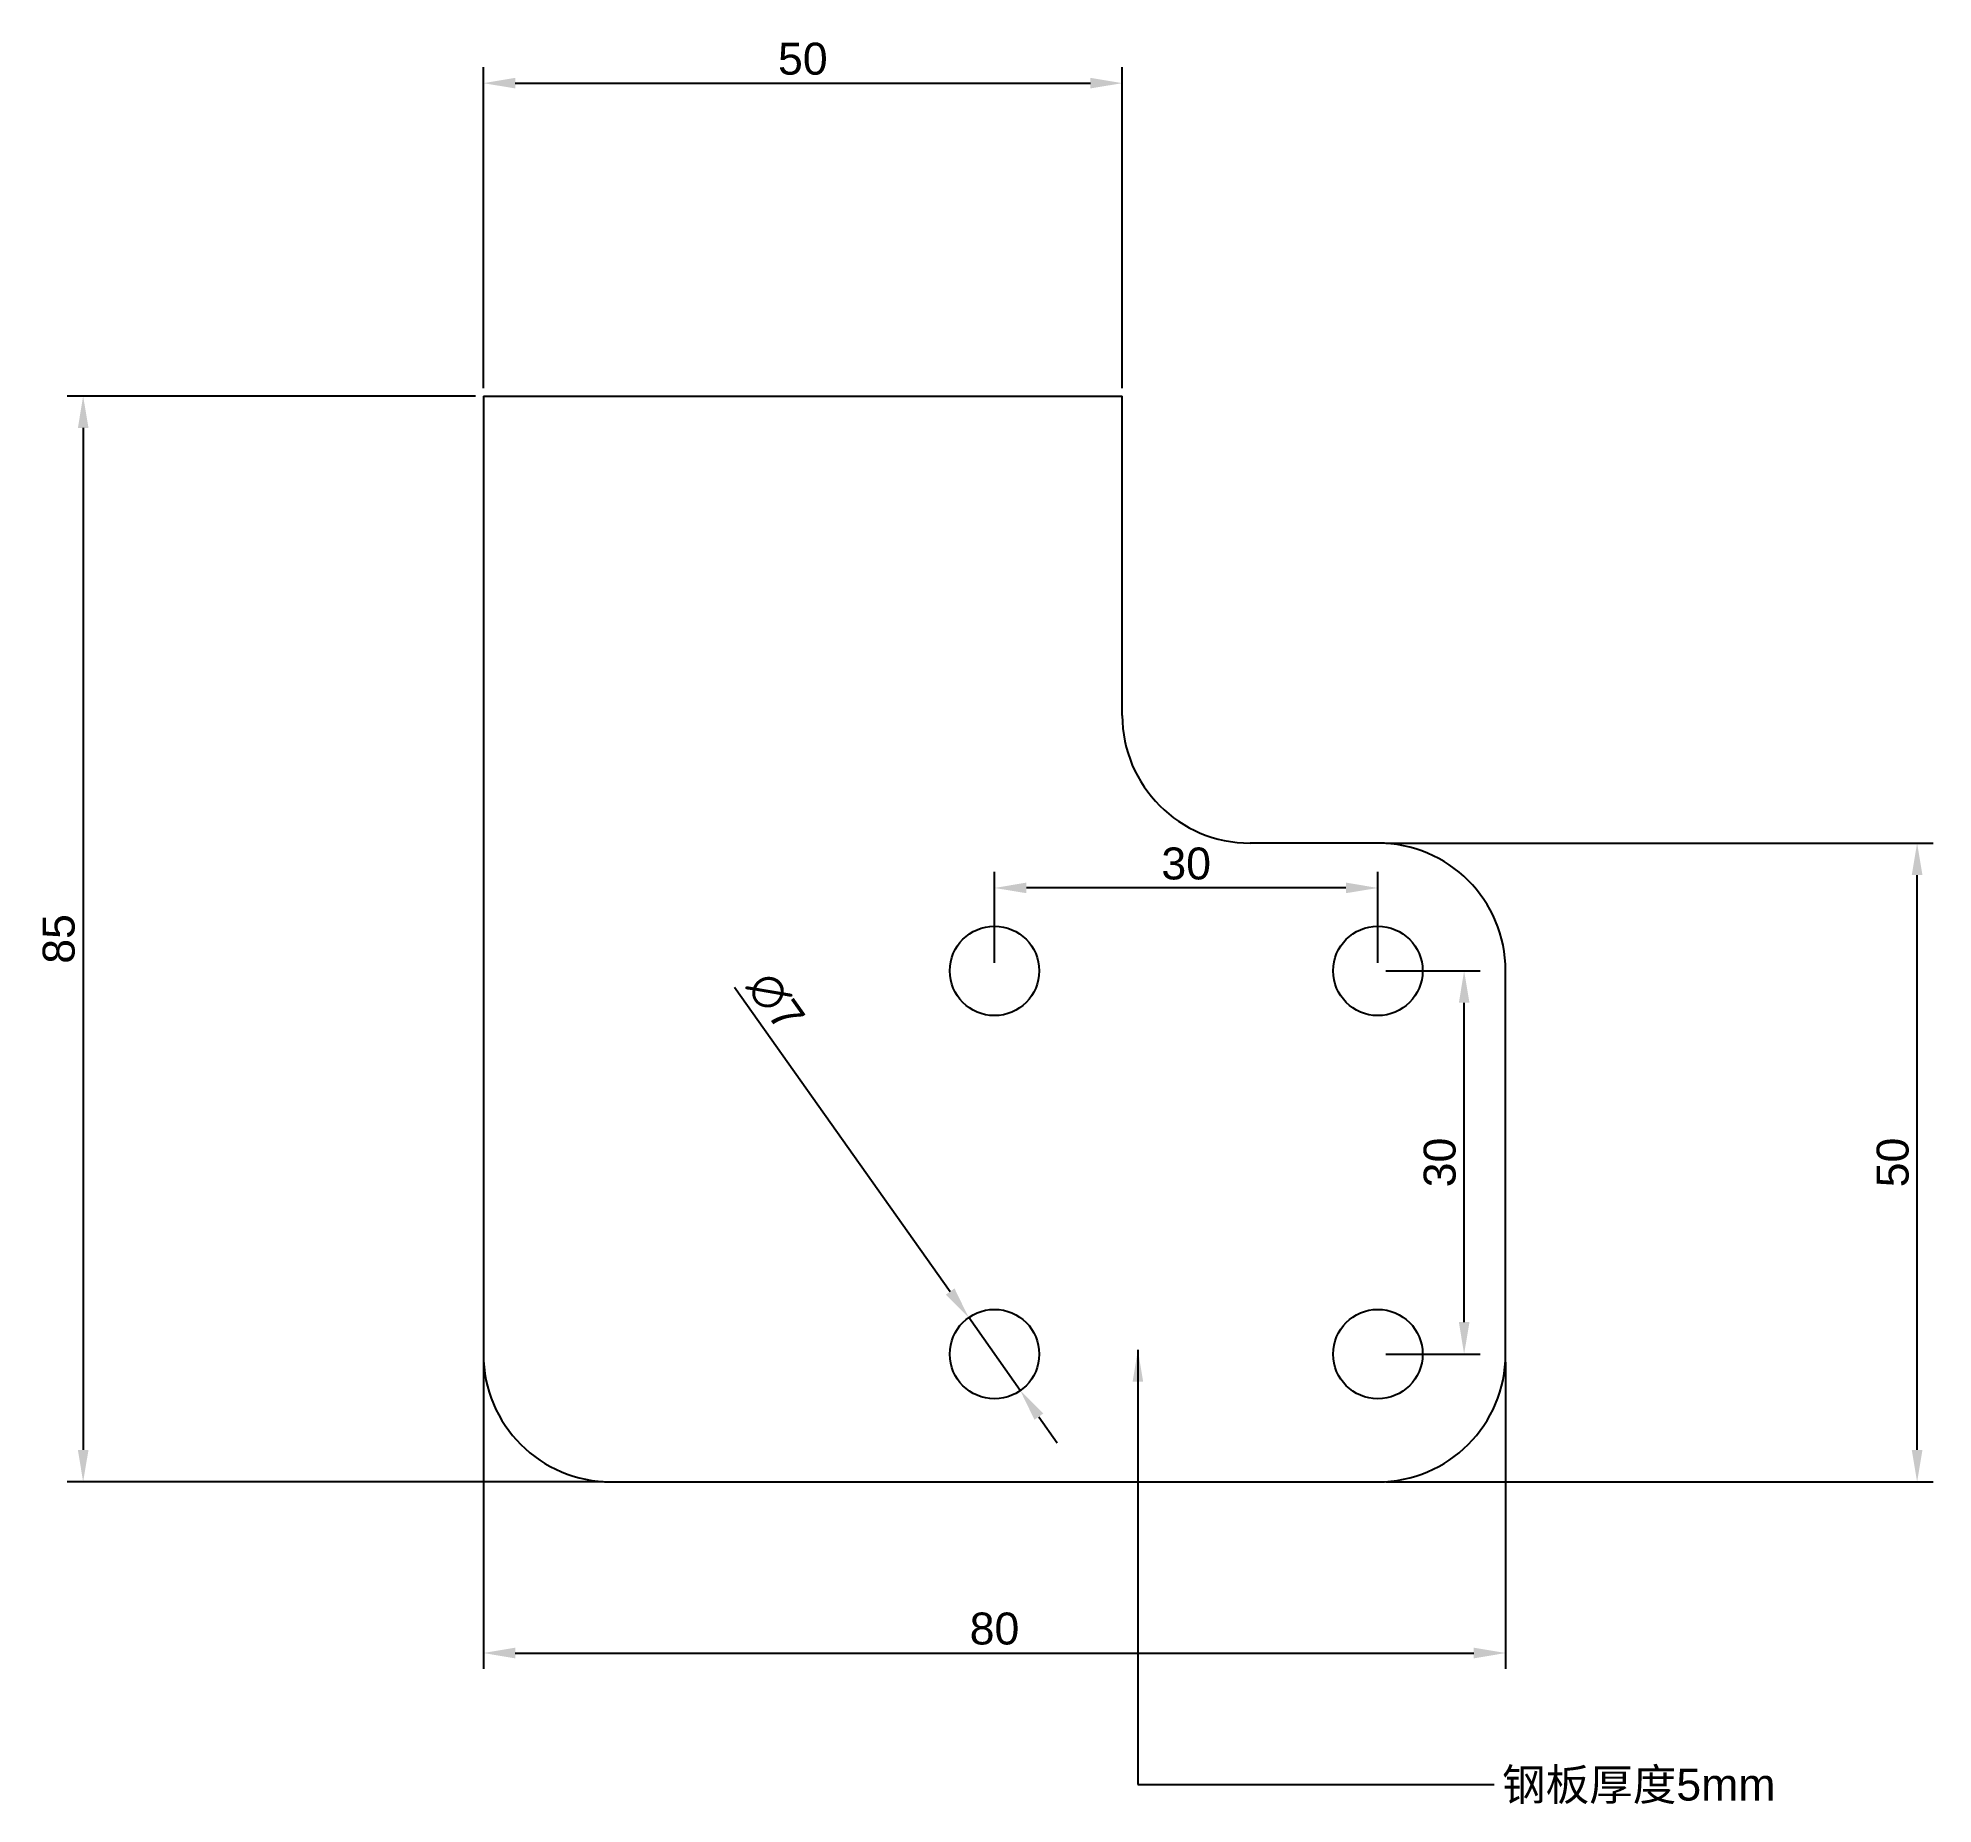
# Model space of a CAD drawing. Header units: millimetres. Extents: x -35 to 113, y -25 to 113.
import ezdxf

# ---------------------------------------------------------------- set-up
doc = ezdxf.new("R2010")
doc.units = ezdxf.units.MM
doc.styles.get("Standard").update_dxf_attribs({"font": 'arial.ttf'})
doc.dimstyles.new('ISO-25', dxfattribs={"dimtxt": 2.5, "dimasz": 2.5, "dimexe": 1.25, "dimexo": 0.625, "dimtad": 1, "dimtxsty": 'Standard', "dimcen": 2.5, "dimadec": 0, "dimazin": 0, "dimtfac": 1, "dimtmove": 0, "dimatfit": 3, "dimfxl": 1, "dimarcsym": 0})

# ---------------------------------------------------------------- blocks, each defined once
blk = doc.blocks.new('*D1')
at = {"color": 0, "lineweight": -2, "transparency": 16777216}
for p, q in [((40, 40.62), (40, 47.74)), ((70, 40.62), (70, 47.74)), ((67.5, 46.49), (42.5, 46.49))]:
    blk.add_line(p, q, dxfattribs=at)
at = {"color": 0, "transparency": 16777216}
for points in [[(42.5, 46.91), (42.5, 46.08), (40, 46.49)], [(67.5, 46.91), (67.5, 46.08), (70, 46.49)]]:
    blk.add_solid(points, dxfattribs=at)
at = {"layer": 'Defpoints', "color": 0, "transparency": 16777216}
for p in [(40, 46.49), (40, 40), (70, 40)]:
    blk.add_point(p, dxfattribs=at)
at = {"color": 0, "transparency": 16777216, "insert": (55, 48.39), "char_height": 2.5, "attachment_point": 5}
blk.add_mtext('30', dxfattribs=at)
blk = doc.blocks.new('*D2')
at = {"color": 0, "lineweight": -2, "transparency": 16777216}
for p, q in [((70.62, 40), (78, 40)), ((76.75, 12.5), (76.75, 37.5)), ((70.62, 10), (78, 10))]:
    blk.add_line(p, q, dxfattribs=at)
at = {"color": 0, "transparency": 16777216}
for points in [[(76.34, 37.5), (77.17, 37.5), (76.75, 40)], [(76.34, 12.5), (77.17, 12.5), (76.75, 10)]]:
    blk.add_solid(points, dxfattribs=at)
at = {"layer": 'Defpoints', "color": 0, "transparency": 16777216}
for p in [(70, 40), (76.75, 40), (70, 10)]:
    blk.add_point(p, dxfattribs=at)
at = {"color": 0, "transparency": 16777216, "insert": (74.85, 25), "char_height": 2.5, "attachment_point": 5, "rotation": 90}
blk.add_mtext('30', dxfattribs=at)
blk = doc.blocks.new('*D3')
at = {"color": 0, "lineweight": -2, "transparency": 16777216}
for p, q in [((19.65, 38.72), (36.53, 14.9)), ((42.02, 7.14), (37.98, 12.86)), ((43.47, 5.1), (44.91, 3.06))]:
    blk.add_line(p, q, dxfattribs=at)
at = {"color": 0, "transparency": 16777216}
for points in [[(36.87, 15.14), (36.19, 14.65), (37.98, 12.86)], [(43.81, 5.35), (43.13, 4.86), (42.02, 7.14)]]:
    blk.add_solid(points, dxfattribs=at)
at = {"layer": 'Defpoints', "color": 0, "transparency": 16777216}
for p in [(37.98, 12.86), (42.02, 7.14)]:
    blk.add_point(p, dxfattribs=at)
at = {"color": 0, "transparency": 16777216, "insert": (22.88, 37.57), "char_height": 2.5, "attachment_point": 5, "rotation": 305.3223}
blk.add_mtext('∅7', dxfattribs=at)
blk = doc.blocks.new('*D9')
at = {"color": 0, "lineweight": -2, "transparency": 16777216}
for p, q in [((0, 9.38), (0, -14.65)), ((80, 9.38), (80, -14.65)), ((2.5, -13.4), (77.5, -13.4))]:
    blk.add_line(p, q, dxfattribs=at)
at = {"color": 0, "transparency": 16777216}
for points in [[(2.5, -12.98), (2.5, -13.82), (0, -13.4)], [(77.5, -12.98), (77.5, -13.82), (80, -13.4)]]:
    blk.add_solid(points, dxfattribs=at)
at = {"layer": 'Defpoints', "color": 0, "transparency": 16777216}
for p in [(0, 10), (80, 10), (80, -13.4)]:
    blk.add_point(p, dxfattribs=at)
at = {"color": 0, "transparency": 16777216, "insert": (40, -11.5), "char_height": 2.5, "attachment_point": 5}
blk.add_mtext('80', dxfattribs=at)
blk = doc.blocks.new('*D10')
at = {"color": 0, "lineweight": -2, "transparency": 16777216}
for p, q in [((70.62, 50), (113.45, 50)), ((112.2, 2.5), (112.2, 47.5)), ((70.62, 0), (113.45, 0))]:
    blk.add_line(p, q, dxfattribs=at)
at = {"color": 0, "transparency": 16777216}
for points in [[(111.78, 47.5), (112.62, 47.5), (112.2, 50)], [(111.78, 2.5), (112.62, 2.5), (112.2, 0)]]:
    blk.add_solid(points, dxfattribs=at)
at = {"layer": 'Defpoints', "color": 0, "transparency": 16777216}
for p in [(70, 50), (112.2, 50), (70, 0)]:
    blk.add_point(p, dxfattribs=at)
at = {"color": 0, "transparency": 16777216, "insert": (110.3, 25), "char_height": 2.5, "attachment_point": 5, "rotation": 90}
blk.add_mtext('50', dxfattribs=at)
blk = doc.blocks.new('*D13')
at = {"color": 0, "lineweight": -2, "transparency": 16777216}
for p, q in [((-0.62, 85), (-32.57, 85)), ((-31.32, 82.5), (-31.32, 2.5)), ((9.37, 0), (-32.57, 0))]:
    blk.add_line(p, q, dxfattribs=at)
at = {"color": 0, "transparency": 16777216}
for points in [[(-31.73, 82.5), (-30.9, 82.5), (-31.32, 85)], [(-31.73, 2.5), (-30.9, 2.5), (-31.32, 0)]]:
    blk.add_solid(points, dxfattribs=at)
at = {"layer": 'Defpoints', "color": 0, "transparency": 16777216}
for p in [(0, 85), (-31.32, 0), (10, 0)]:
    blk.add_point(p, dxfattribs=at)
at = {"color": 0, "transparency": 16777216, "insert": (-33.22, 42.5), "char_height": 2.5, "attachment_point": 5, "rotation": 90}
blk.add_mtext('85', dxfattribs=at)
blk = doc.blocks.new('*D14')
at = {"color": 0, "lineweight": -2, "transparency": 16777216}
for p, q in [((0, 85.62), (0, 110.74)), ((50, 85.62), (50, 110.74)), ((2.5, 109.49), (47.5, 109.49))]:
    blk.add_line(p, q, dxfattribs=at)
at = {"color": 0, "transparency": 16777216}
for points in [[(2.5, 109.91), (2.5, 109.08), (0, 109.49)], [(47.5, 109.91), (47.5, 109.08), (50, 109.49)]]:
    blk.add_solid(points, dxfattribs=at)
at = {"layer": 'Defpoints', "color": 0, "transparency": 16777216}
for p in [(50, 109.49), (0, 85), (50, 85)]:
    blk.add_point(p, dxfattribs=at)
at = {"color": 0, "transparency": 16777216, "insert": (25, 111.39), "char_height": 2.5, "attachment_point": 5}
blk.add_mtext('50', dxfattribs=at)

msp = doc.modelspace()

# ---------------------------------------------------------------- linework, layer by layer
at = {"color": 0}
for p, q in [((0, 85), (50, 85)), ((0, 85), (0, 80)), ((50, 80), (50, 85)), ((0, 80), (0, 10)), ((50, 60), (50, 80)), ((70, 50), (60, 50)), ((80, 10), (80, 40)), ((10, 0), (70, 0))]:
    msp.add_line(p, q, dxfattribs=at)
for centre in [(40, 40), (70, 40), (40, 10), (70, 10)]:
    msp.add_circle(centre, 3.5, dxfattribs=at)
for centre, start, end in [((60, 60), 180, 270), ((70, 40), 0, 90), ((10, 10), 180, 270), ((70, 10), 270, 0)]:
    msp.add_arc(centre, 10, start, end, dxfattribs=at)

# ---------------------------------------------------------------- texts
at = {"color": 3, "insert": (79.717, -22.448), "char_height": 2.5, "width": 26.32228, "attachment_point": 1}
msp.add_mtext('{\\fSimSun|b0|i0|c134|p2;钢板厚度}5mm', dxfattribs=at)

# ---------------------------------------------------------------- dimensions: what is measured, and where the dimension line sits
at = {"color": 3}
for base, p1, p2, picture, middle in [((50, 109.493), (0, 85), (50, 85), '*D14', (25, 111.395)), ((40, 46.492), (70, 40), (40, 40), '*D1', (55, 48.394)), ((80, -13.4), (0, 10), (80, 10), '*D9', (40, -11.498))]:
    dim = msp.add_linear_dim(base=base, p1=p1, p2=p2, dimstyle='ISO-25', dxfattribs=at)
    dim.commit()
    dim.dimension.update_dxf_attribs({"geometry": picture, "text_midpoint": middle})
for base, p1, p2, picture, middle in [((-31.318, 0), (0, 85), (10, 0), '*D13', (-33.219, 42.5)), ((112.201, 50), (70, 0), (70, 50), '*D10', (110.3, 25)), ((76.752, 40), (70, 10), (70, 40), '*D2', (74.849, 25))]:
    dim = msp.add_linear_dim(base=base, p1=p1, p2=p2, angle=90, dimstyle='ISO-25', dxfattribs=at)
    dim.commit()
    dim.dimension.update_dxf_attribs({"geometry": picture, "text_midpoint": middle})
dim = msp.add_diameter_dim_2p(p1=(42.024, 7.144), p2=(37.976, 12.856), dimstyle='ISO-25', dxfattribs=at)
dim.commit()
dim.dimension.update_dxf_attribs({"geometry": '*D3', "text_midpoint": (21.268, 36.434), "dimtype": 163})

# ---------------------------------------------------------------- leaders
at = {"color": 3, "annotation_type": 0, "has_hookline": 1, "hookline_direction": 0, "text_width": 21.726}
msp.add_leader([(51.221, 10.345), (51.221, -23.698), (79.092, -23.698)], dimstyle='ISO-25', override={"dimgap": 0.625, "dimtad": 0}, dxfattribs=at)

doc.saveas('drawing.dxf')
